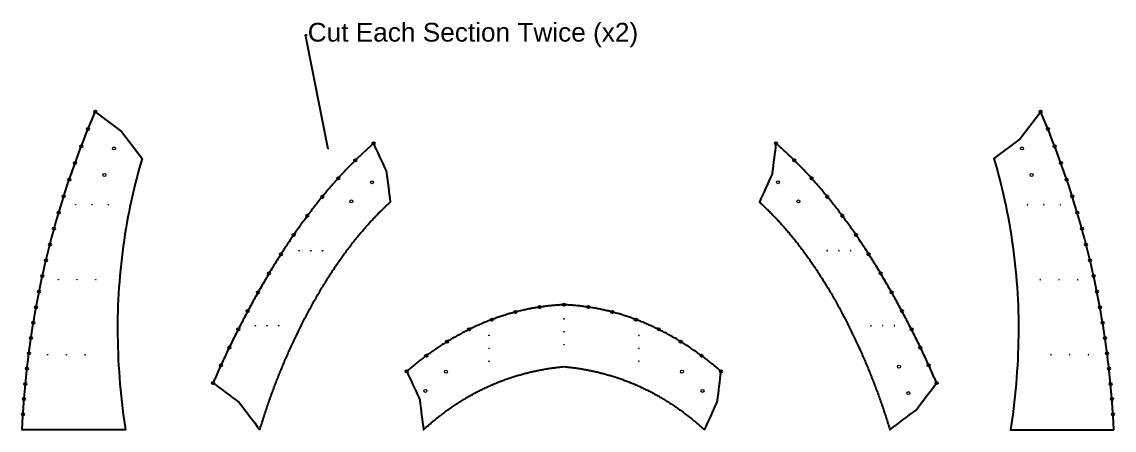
# Model space of a CAD drawing. Header units: inches. Extents: x -4 to 7866, y -130 to 1088.
# Drawn here: x 829.8 to 1062.8, y -101.8 to -14.8 of the extents above; entities that cross this region are included whole.
import ezdxf
from ezdxf import colors
from ezdxf.entities.mleader import LeaderData, LeaderLine
from ezdxf.math import Vec2, Vec3

# ---------------------------------------------------------------- set-up
doc = ezdxf.new("R2010")
doc.units = ezdxf.units.IN
doc.header["$MEASUREMENT"] = 0
doc.layers.add('Annotation', color=7, linetype='Continuous', lineweight=9)
doc.layers.add('Drilling', color=7, linetype='Continuous', lineweight=13)
doc.layers.add('Arch Face', color=7, linetype='Continuous')
doc.layers.add('Rib Indication', color=1, linetype='Continuous')
doc.styles.get("Standard").update_dxf_attribs({"font": 'Arial.ttf'})

# ---------------------------------------------------------------- blocks, each defined once
blk = doc.blocks.new('*U265')
at = {"layer": 'Drilling'}
blk.add_circle((0, 0), 0.0625, dxfattribs=at)
blk = doc.blocks.new('*U266')
at = {"layer": 'Drilling', "color": 0, "linetype": 'ByBlock', "lineweight": -2, "transparency": 16777216}
for p in [(0, 0), (4, 0), (8, 0)]:
    blk.add_blockref('*U265', p, dxfattribs=at)
blk = doc.blocks.new('*U267')
at = {"layer": 'Drilling'}
blk.add_circle((0, 0), 0.0625, dxfattribs=at)
blk = doc.blocks.new('*U268')
at = {"layer": 'Drilling', "color": 0, "linetype": 'ByBlock', "lineweight": -2, "transparency": 16777216}
for p in [(0, 0), (4, 0), (8, 0)]:
    blk.add_blockref('*U267', p, dxfattribs=at)
blk = doc.blocks.new('*U269')
at = {"layer": 'Drilling'}
blk.add_circle((0, 0), 0.0625, dxfattribs=at)
blk = doc.blocks.new('*U270')
at = {"layer": 'Drilling', "color": 0, "linetype": 'ByBlock', "lineweight": -2, "transparency": 16777216}
for p in [(0, 0), (3.5, 0), (7, 0)]:
    blk.add_blockref('*U269', p, dxfattribs=at)
blk = doc.blocks.new('*U277')
at = {"layer": 'Drilling'}
blk.add_circle((0, 0), 0.0625, dxfattribs=at)
blk = doc.blocks.new('*U279')
at = {"layer": 'Drilling', "color": 0, "linetype": 'ByBlock', "lineweight": -2, "transparency": 16777216}
for p in [(0, 0), (2.5, 0), (5, 0)]:
    blk.add_blockref('*U277', p, dxfattribs=at)
blk = doc.blocks.new('*U280')
at = {"layer": 'Drilling'}
blk.add_circle((0, 0), 0.0625, dxfattribs=at)
blk = doc.blocks.new('*U281')
at = {"layer": 'Drilling', "color": 0, "linetype": 'ByBlock', "lineweight": -2, "transparency": 16777216}
for p in [(0, 0), (2.5, 0), (5, 0)]:
    blk.add_blockref('*U280', p, dxfattribs=at)
blk = doc.blocks.new('*U290')
at = {"layer": 'Drilling'}
blk.add_circle((0, 0), 0.0625, dxfattribs=at)
blk = doc.blocks.new('*U292')
at = {"layer": 'Drilling', "color": 0, "linetype": 'ByBlock', "lineweight": -2, "transparency": 16777216}
for p in [(0, 0), (2.75, 0), (5.5, 0)]:
    blk.add_blockref('*U290', p, dxfattribs=at)
blk = doc.blocks.new('*U293')
at = {"layer": 'Drilling'}
blk.add_circle((0, 0), 0.0625, dxfattribs=at)
blk = doc.blocks.new('*U294')
at = {"layer": 'Drilling', "color": 0, "linetype": 'ByBlock', "lineweight": -2, "transparency": 16777216}
for p in [(0, 0), (2.75, 0), (5.5, 0)]:
    blk.add_blockref('*U293', p, dxfattribs=at)
blk = doc.blocks.new('*U295')
at = {"layer": 'Drilling'}
blk.add_circle((0, 0), 0.0625, dxfattribs=at)
blk = doc.blocks.new('*U296')
at = {"layer": 'Drilling', "color": 0, "linetype": 'ByBlock', "lineweight": -2, "transparency": 16777216}
for p in [(0, 0), (2.75, 0), (5.5, 0)]:
    blk.add_blockref('*U295', p, dxfattribs=at)
blk = doc.blocks.new('*U303')
at = {"layer": 'Drilling'}
blk.add_circle((0, 0), 0.0625, dxfattribs=at)
blk = doc.blocks.new('*U305')
at = {"layer": 'Drilling', "color": 0, "linetype": 'ByBlock', "lineweight": -2, "transparency": 16777216}
for p in [(0, 0), (2.5, 0), (5, 0)]:
    blk.add_blockref('*U303', p, dxfattribs=at)
blk = doc.blocks.new('*U306')
at = {"layer": 'Drilling'}
blk.add_circle((0, 0), 0.0625, dxfattribs=at)
blk = doc.blocks.new('*U307')
at = {"layer": 'Drilling', "color": 0, "linetype": 'ByBlock', "lineweight": -2, "transparency": 16777216}
for p in [(0, 0), (2.5, 0), (5, 0)]:
    blk.add_blockref('*U306', p, dxfattribs=at)
blk = doc.blocks.new('*U316')
at = {"layer": 'Drilling'}
blk.add_circle((0, 0), 0.0625, dxfattribs=at)
blk = doc.blocks.new('*U318')
at = {"layer": 'Drilling', "color": 0, "linetype": 'ByBlock', "lineweight": -2, "transparency": 16777216}
for p in [(0, 0), (4, 0), (8, 0)]:
    blk.add_blockref('*U316', p, dxfattribs=at)
blk = doc.blocks.new('*U319')
at = {"layer": 'Drilling'}
blk.add_circle((0, 0), 0.0625, dxfattribs=at)
blk = doc.blocks.new('*U320')
at = {"layer": 'Drilling', "color": 0, "linetype": 'ByBlock', "lineweight": -2, "transparency": 16777216}
for p in [(0, 0), (4, 0), (8, 0)]:
    blk.add_blockref('*U319', p, dxfattribs=at)
blk = doc.blocks.new('*U321')
at = {"layer": 'Drilling'}
blk.add_circle((0, 0), 0.0625, dxfattribs=at)
blk = doc.blocks.new('*U322')
at = {"layer": 'Drilling', "color": 0, "linetype": 'ByBlock', "lineweight": -2, "transparency": 16777216}
for p in [(0, 0), (3.5, 0), (7, 0)]:
    blk.add_blockref('*U321', p, dxfattribs=at)

msp = doc.modelspace()

# ---------------------------------------------------------------- linework, layer by layer
at = {"layer": 'Arch Face'}
for points in [[(855.41371, -43.93334), (855.36082, -44.10969), (855.00812, -45.3293), (854.66786, -46.55093), (854.34004, -47.7746), (854.02465, -49.00031), (853.7217, -50.22808), (853.43118, -51.45792), (853.15308, -52.68983), (852.8874, -53.92384), (852.63413, -55.15994), (852.39328, -56.39816), (852.16484, -57.6385), (851.9488, -58.88097), (851.74517, -60.12559), (851.55395, -61.37237), (851.37512, -62.62132), (851.2087, -63.87245), (851.05468, -65.12578), (850.91306, -66.38132), (850.78384, -67.63907), (850.66702, -68.89905), (850.5626, -70.16127), (850.47058, -71.42575), (850.39097, -72.69249), (850.32377, -73.96151), (850.26897, -75.23281), (850.22659, -76.50641), (850.19661, -77.78232), (850.17906, -79.06056), (850.17392, -80.34112), (850.18121, -81.62402), (850.20092, -82.90928), (850.23307, -84.19689), (850.27765, -85.48688), (850.33467, -86.77925), (850.40414, -88.074), (850.48606, -89.37116), (850.58044, -90.67072), (850.68727, -91.97269), (850.80658, -93.27709), (850.93836, -94.58392), (851.08262, -95.89319), (851.23936, -97.20491), (851.4086, -98.51908), (851.59033, -99.8357), (851.873, -101.75529), (829.8253, -101.75529), (829.90388, -100.25357), (829.99326, -98.75495), (830.09343, -97.25943), (830.20439, -95.767), (830.32613, -94.27767), (830.45868, -92.79144), (830.60201, -91.30831), (830.75613, -89.82827), (830.92104, -88.35133), (831.09675, -86.87749), (831.28325, -85.40675), (831.48053, -83.93911), (831.68861, -82.47456), (831.90748, -81.01311), (832.13714, -79.55476), (832.37759, -78.0995), (832.62884, -76.64734), (832.89087, -75.19828), (833.1637, -73.75232), (833.44731, -72.30946), (833.74172, -70.86969), (834.04692, -69.43302), (834.36291, -67.99945), (834.68969, -66.56898), (835.02727, -65.1416), (835.37563, -63.71733), (835.73478, -62.29615), (836.10473, -60.87806), (836.48547, -59.46308), (836.87699, -58.05119), (837.27931, -56.6424), (837.69242, -55.23671), (838.11633, -53.83411), (838.55102, -52.43462), (838.9965, -51.03822), (839.45278, -49.64492), (839.91984, -48.25471), (840.3977, -46.86761), (840.88635, -45.4836), (841.38579, -44.10269), (841.89602, -42.72487), (842.41704, -41.35016), (842.94885, -39.97854), (843.49146, -38.61002), (844.04485, -37.2446), (844.60904, -35.88227), (845.18402, -34.52304), (845.43119, -33.95081), (851.02225, -38.14193)], [(1062.69332, -101.75529), (1062.61473, -100.25357), (1062.52536, -98.75495), (1062.42519, -97.25943), (1062.31423, -95.767), (1062.19248, -94.27767), (1062.05994, -92.79144), (1061.91661, -91.30831), (1061.76249, -89.82827), (1061.59757, -88.35133), (1061.42187, -86.87749), (1061.23537, -85.40675), (1061.03808, -83.93911), (1060.83001, -82.47456), (1060.61114, -81.01311), (1060.38148, -79.55476), (1060.14102, -78.0995), (1059.88978, -76.64734), (1059.62775, -75.19828), (1059.35492, -73.75232), (1059.0713, -72.30946), (1058.7769, -70.86969), (1058.4717, -69.43302), (1058.15571, -67.99945), (1057.82893, -66.56898), (1057.49135, -65.1416), (1057.14299, -63.71733), (1056.78383, -62.29615), (1056.41389, -60.87806), (1056.03315, -59.46308), (1055.64162, -58.05119), (1055.2393, -56.6424), (1054.82619, -55.23671), (1054.40229, -53.83411), (1053.9676, -52.43462), (1053.52212, -51.03822), (1053.06584, -49.64492), (1052.59877, -48.25471), (1052.12092, -46.86761), (1051.63227, -45.4836), (1051.13283, -44.10269), (1050.6226, -42.72487), (1050.10158, -41.35016), (1049.56976, -39.97854), (1049.02716, -38.61002), (1048.47376, -37.2446), (1047.90958, -35.88227), (1047.3346, -34.52304), (1047.08743, -33.95081), (1042.69597, -39.74223), (1037.10491, -43.93334), (1037.1578, -44.10969), (1037.5105, -45.3293), (1037.85076, -46.55093), (1038.17858, -47.7746), (1038.49396, -49.00031), (1038.79691, -50.22808), (1039.08744, -51.45792), (1039.36554, -52.68983), (1039.63122, -53.92384), (1039.88448, -55.15994), (1040.12534, -56.39816), (1040.35378, -57.6385), (1040.56982, -58.88097), (1040.77345, -60.12559), (1040.96467, -61.37237), (1041.1435, -62.62132), (1041.30992, -63.87245), (1041.46394, -65.12578), (1041.60556, -66.38132), (1041.73478, -67.63907), (1041.8516, -68.89905), (1041.95602, -70.16127), (1042.04803, -71.42575), (1042.12764, -72.69249), (1042.19485, -73.96151), (1042.24965, -75.23281), (1042.29203, -76.50641), (1042.32201, -77.78232), (1042.33956, -79.06056), (1042.3447, -80.34112), (1042.33741, -81.62402), (1042.3177, -82.90928), (1042.28555, -84.19689), (1042.24097, -85.48688), (1042.18395, -86.77925), (1042.11448, -88.074), (1042.03256, -89.37116), (1041.93818, -90.67072), (1041.83135, -91.97269), (1041.71204, -93.27709), (1041.58026, -94.58392), (1041.436, -95.89319), (1041.27926, -97.20491), (1041.11002, -98.51908), (1040.92829, -99.8357), (1040.64562, -101.75529)]]:
    msp.add_lwpolyline(points, close=True, dxfattribs=at)
for points, knots in [([(880.5383, -101.7507), (880.64193, -101.40515), (880.74556, -101.0596), (880.84919, -100.71405), (880.97506, -100.30886), (881.10093, -99.90366), (881.22681, -99.49846), (881.35683, -99.09393), (881.48686, -98.6894), (881.61689, -98.28487), (881.75107, -97.881), (881.88525, -97.47713), (882.01944, -97.07326), (882.15778, -96.67005), (882.29612, -96.26684), (882.43447, -95.86362), (882.57697, -95.46107), (882.71947, -95.05851), (882.86198, -94.65596), (883.00864, -94.25406), (883.15531, -93.85215), (883.30198, -93.45025), (883.45281, -93.049), (883.60365, -92.64775), (883.75448, -92.2465), (883.90948, -91.84589), (884.06448, -91.44529), (884.21949, -91.04469), (884.37866, -90.64473), (884.53783, -90.24477), (884.697, -89.84481), (884.86035, -89.44549), (885.0237, -89.04618), (885.18704, -88.64686), (885.35456, -88.24819), (885.52209, -87.84951), (885.68961, -87.45084), (885.86131, -87.0528), (886.03301, -86.65476), (886.20471, -86.25672), (886.38059, -85.85932), (886.55647, -85.46192), (886.73236, -85.06452), (886.91242, -84.66776), (887.09249, -84.27099), (887.27255, -83.87422), (887.45681, -83.47809), (887.64106, -83.08195), (887.82531, -82.68582), (888.01375, -82.29032), (888.2022, -81.89481), (888.39064, -81.49931), (888.58327, -81.10444), (888.77591, -80.70956), (888.96854, -80.31469), (889.16523, -79.92073), (889.36191, -79.52677), (889.5586, -79.13281), (889.75806, -78.74273), (889.95752, -78.35264), (890.15698, -77.96256), (890.3582, -77.57876), (890.55943, -77.19496), (890.76065, -76.81116), (890.96376, -76.43339), (891.16687, -76.05562), (891.36998, -75.67786), (891.57497, -75.30612), (891.77996, -74.93439), (891.98494, -74.56266), (892.1918, -74.19695), (892.39865, -73.83125), (892.60551, -73.46554), (892.81422, -73.10587), (893.02294, -72.74619), (893.23165, -72.38651), (893.44221, -72.03286), (893.65278, -71.67921), (893.86334, -71.32555), (894.07575, -70.97792), (894.28815, -70.63029), (894.50056, -70.28266), (894.71479, -69.94105), (894.92903, -69.59944), (895.14326, -69.25782), (895.35932, -68.92223), (895.57538, -68.58663), (895.79144, -68.25103), (896.00931, -67.92144), (896.22718, -67.59185), (896.44505, -67.26226), (896.66472, -66.93867), (896.8844, -66.61508), (897.10407, -66.2915), (897.32554, -65.97391), (897.54701, -65.65632), (897.76848, -65.33873), (897.99173, -65.02713), (898.21498, -64.71553), (898.43824, -64.40394), (898.66326, -64.09832), (898.88829, -63.79271), (899.11332, -63.48709), (899.34012, -63.18746), (899.56691, -62.88782), (899.79371, -62.58818), (900.02226, -62.29451), (900.25081, -62.00084), (900.47936, -61.70717), (900.70967, -61.41945), (900.93997, -61.13174), (901.17027, -60.84403), (901.40231, -60.56226), (901.63436, -60.2805), (901.8664, -59.99873), (902.10018, -59.7229), (902.33395, -59.44707), (902.56773, -59.17124), (902.80323, -58.90134), (903.03873, -58.63144), (903.27423, -58.36153), (903.51145, -58.09754), (903.74867, -57.83355), (903.98589, -57.56956), (904.22482, -57.31147), (904.46376, -57.05338), (904.70269, -56.79529), (904.94333, -56.54308), (905.18397, -56.29088), (905.4246, -56.03867), (905.66694, -55.79234), (905.90928, -55.54601), (906.15162, -55.29967), (906.39566, -55.05919), (906.6397, -54.81871), (906.88373, -54.57824), (907.12946, -54.3436), (907.37519, -54.10896), (907.62092, -53.87432), (907.88361, -53.63184), (908.14629, -53.38935), (908.40898, -53.14687), (908.1419, -51.05557), (907.87481, -48.96427), (907.60773, -46.87297), (907.58794, -46.71801), (907.54365, -46.56441), (907.47814, -46.42259), (906.59474, -44.51023), (905.71134, -42.59787), (904.82794, -40.68551), (904.74958, -40.75246), (904.67123, -40.8194), (904.59288, -40.88635), (904.30382, -41.14095), (904.01477, -41.39555), (903.72572, -41.65015), (903.43792, -41.91131), (903.15012, -42.17247), (902.86233, -42.43363), (902.57578, -42.70135), (902.28923, -42.96907), (902.00269, -43.2368), (901.71739, -43.51108), (901.4321, -43.78536), (901.14681, -44.05964), (900.86276, -44.34048), (900.57872, -44.62132), (900.29468, -44.90216), (900.01189, -45.18956), (899.7291, -45.47697), (899.44632, -45.76437), (899.16478, -46.05833), (898.88324, -46.35229), (898.60171, -46.64625), (898.32142, -46.94677), (898.04114, -47.2473), (897.76085, -47.54782), (897.48182, -47.8549), (897.20279, -48.16198), (896.92376, -48.46906), (896.64598, -48.78271), (896.3682, -49.09635), (896.09042, -49.40999), (895.8139, -49.73019), (895.53737, -50.0504), (895.26084, -50.3706), (894.98557, -50.69736), (894.7103, -51.02413), (894.43502, -51.35089), (894.161, -51.68421), (893.88698, -52.01753), (893.61296, -52.35086), (893.34019, -52.69074), (893.06742, -53.03062), (892.79465, -53.37051), (892.52314, -53.71695), (892.25162, -54.06339), (891.9801, -54.40984), (891.70984, -54.76284), (891.43958, -55.11585), (891.16931, -55.46885), (890.9003, -55.82841), (890.63129, -56.18798), (890.36228, -56.54754), (890.09452, -56.91367), (889.82676, -57.27979), (889.559, -57.64591), (889.29249, -58.0186), (889.02599, -58.39128), (888.75948, -58.76397), (888.49423, -59.14321), (888.22897, -59.52246), (887.96372, -59.9017), (887.69972, -60.28751), (887.43572, -60.67331), (887.17171, -61.05912), (886.90897, -61.45148), (886.64622, -61.84385), (886.38347, -62.23621), (886.12197, -62.63514), (885.86047, -63.03406), (885.59898, -63.43299), (885.33873, -63.83847), (885.07849, -64.24396), (884.81825, -64.64944), (884.55925, -65.06149), (884.30026, -65.47354), (884.04127, -65.88558), (883.78353, -66.30419), (883.52579, -66.72279), (883.26805, -67.1414), (883.01157, -67.56657), (882.75508, -67.99173), (882.49859, -68.4169), (882.24336, -68.84862), (881.98813, -69.28035), (881.73289, -69.71208), (881.48008, -70.1476), (881.22727, -70.58312), (880.97447, -71.01864), (880.72525, -71.4552), (880.47604, -71.89175), (880.22683, -72.32831), (879.98121, -72.7659), (879.7356, -73.20348), (879.48998, -73.64107), (879.24797, -74.07969), (879.00595, -74.51831), (878.76393, -74.95693), (878.52551, -75.39658), (878.28709, -75.83624), (878.04867, -76.27589), (877.81384, -76.71657), (877.57902, -77.15726), (877.3442, -77.59795), (877.11297, -78.03966), (876.88174, -78.48138), (876.65052, -78.9231), (876.42289, -79.36585), (876.19526, -79.8086), (875.96763, -80.25135), (875.74359, -80.69513), (875.51956, -81.13891), (875.29553, -81.5827), (875.07509, -82.02751), (874.85466, -82.47233), (874.63422, -82.91714), (874.41738, -83.36299), (874.20055, -83.80884), (873.98371, -84.25469), (873.77047, -84.70157), (873.55722, -85.14845), (873.34398, -85.59533), (873.13434, -86.04324), (872.92469, -86.49116), (872.71505, -86.93907), (872.509, -87.38801), (872.30295, -87.83696), (872.09691, -88.2859), (871.89446, -88.73588), (871.69201, -89.18586), (871.48956, -89.63584), (871.2907, -90.08685), (871.09185, -90.53786), (870.893, -90.98887), (870.78013, -91.25017), (870.66726, -91.51147), (870.5544, -91.77277), (872.41808, -93.16981), (874.28177, -94.56684), (876.14546, -95.96388), (877.60928, -97.89435), (879.0731, -99.82482), (880.53692, -101.75529)], [0, 0, 0, 0, 1, 1, 1, 2, 2, 2, 3, 3, 3, 4, 4, 4, 5, 5, 5, 6, 6, 6, 7, 7, 7, 8, 8, 8, 9, 9, 9, 10, 10, 10, 11, 11, 11, 12, 12, 12, 13, 13, 13, 14, 14, 14, 15, 15, 15, 16, 16, 16, 17, 17, 17, 18, 18, 18, 19, 19, 19, 20, 20, 20, 21, 21, 21, 22, 22, 22, 23, 23, 23, 24, 24, 24, 25, 25, 25, 26, 26, 26, 27, 27, 27, 28, 28, 28, 29, 29, 29, 30, 30, 30, 31, 31, 31, 32, 32, 32, 33, 33, 33, 34, 34, 34, 35, 35, 35, 36, 36, 36, 37, 37, 37, 38, 38, 38, 39, 39, 39, 40, 40, 40, 41, 41, 41, 42, 42, 42, 43, 43, 43, 44, 44, 44, 45, 45, 45, 46, 46, 46, 47, 47, 47, 47.992445375, 47.992445375, 47.992445375, 48.461095006, 48.461095006, 48.461095006, 49.461095006, 49.461095006, 49.461095006, 50.461095006, 50.461095006, 50.461095006, 51.461095006, 51.461095006, 51.461095006, 52.461095006, 52.461095006, 52.461095006, 53.461095006, 53.461095006, 53.461095006, 54.461095006, 54.461095006, 54.461095006, 55.461095006, 55.461095006, 55.461095006, 56.461095006, 56.461095006, 56.461095006, 57.461095006, 57.461095006, 57.461095006, 58.461095006, 58.461095006, 58.461095006, 59.461095006, 59.461095006, 59.461095006, 60.461095006, 60.461095006, 60.461095006, 61.461095006, 61.461095006, 61.461095006, 62.461095006, 62.461095006, 62.461095006, 63.461095006, 63.461095006, 63.461095006, 64.461095006, 64.461095006, 64.461095006, 65.461095006, 65.461095006, 65.461095006, 66.461095006, 66.461095006, 66.461095006, 67.461095006, 67.461095006, 67.461095006, 68.461095006, 68.461095006, 68.461095006, 69.461095006, 69.461095006, 69.461095006, 70.461095006, 70.461095006, 70.461095006, 71.461095006, 71.461095006, 71.461095006, 72.461095006, 72.461095006, 72.461095006, 73.461095006, 73.461095006, 73.461095006, 74.461095006, 74.461095006, 74.461095006, 75.461095006, 75.461095006, 75.461095006, 76.461095006, 76.461095006, 76.461095006, 77.461095006, 77.461095006, 77.461095006, 78.461095006, 78.461095006, 78.461095006, 79.461095006, 79.461095006, 79.461095006, 80.461095006, 80.461095006, 80.461095006, 81.461095006, 81.461095006, 81.461095006, 82.461095006, 82.461095006, 82.461095006, 83.461095006, 83.461095006, 83.461095006, 84.461095006, 84.461095006, 84.461095006, 85.461095006, 85.461095006, 85.461095006, 86.461095006, 86.461095006, 86.461095006, 87.461095006, 87.461095006, 87.461095006, 88.461095006, 88.461095006, 88.461095006, 89.461095006, 89.461095006, 89.461095006, 90.461095006, 90.461095006, 90.461095006, 91.461095006, 91.461095006, 91.461095006, 92.461095006, 92.461095006, 92.461095006, 93.461095006, 93.461095006, 93.461095006, 94.461095006, 94.461095006, 94.461095006, 95.461095006, 95.461095006, 95.461095006, 96.461095006, 96.461095006, 96.461095006, 97.461095006, 97.461095006, 97.461095006, 97.461095006]), ([(990.61451, -40.68551), (990.69287, -40.75246), (990.77122, -40.8194), (990.84957, -40.88635), (991.13862, -41.14095), (991.42768, -41.39555), (991.71673, -41.65015), (992.00453, -41.91131), (992.29233, -42.17247), (992.58012, -42.43363), (992.86667, -42.70135), (993.15322, -42.96907), (993.43976, -43.2368), (993.72506, -43.51108), (994.01035, -43.78536), (994.29564, -44.05964), (994.57969, -44.34048), (994.86373, -44.62132), (995.14777, -44.90216), (995.43056, -45.18956), (995.71335, -45.47697), (995.99613, -45.76437), (996.27767, -46.05833), (996.55921, -46.35229), (996.84074, -46.64625), (997.12103, -46.94677), (997.40131, -47.2473), (997.6816, -47.54782), (997.96063, -47.8549), (998.23966, -48.16198), (998.51869, -48.46906), (998.79647, -48.78271), (999.07425, -49.09635), (999.35203, -49.40999), (999.62855, -49.73019), (999.90508, -50.0504), (1000.1816, -50.3706), (1000.45688, -50.69736), (1000.73215, -51.02413), (1001.00743, -51.35089), (1001.28145, -51.68421), (1001.55547, -52.01753), (1001.82949, -52.35086), (1002.10226, -52.69074), (1002.37503, -53.03062), (1002.6478, -53.37051), (1002.91931, -53.71695), (1003.19083, -54.06339), (1003.46235, -54.40984), (1003.73261, -54.76284), (1004.00287, -55.11585), (1004.27314, -55.46885), (1004.54215, -55.82841), (1004.81116, -56.18798), (1005.08017, -56.54754), (1005.34793, -56.91367), (1005.61569, -57.27979), (1005.88345, -57.64591), (1006.14996, -58.0186), (1006.41646, -58.39128), (1006.68297, -58.76397), (1006.94822, -59.14321), (1007.21348, -59.52246), (1007.47873, -59.9017), (1007.74273, -60.28751), (1008.00673, -60.67331), (1008.27074, -61.05912), (1008.53348, -61.45148), (1008.79623, -61.84385), (1009.05898, -62.23621), (1009.32048, -62.63514), (1009.58198, -63.03406), (1009.84347, -63.43299), (1010.10372, -63.83847), (1010.36396, -64.24396), (1010.6242, -64.64944), (1010.8832, -65.06149), (1011.14219, -65.47354), (1011.40118, -65.88558), (1011.65892, -66.30419), (1011.91666, -66.72279), (1012.1744, -67.1414), (1012.43088, -67.56657), (1012.68737, -67.99173), (1012.94386, -68.4169), (1013.19909, -68.84862), (1013.45432, -69.28035), (1013.70956, -69.71208), (1013.96237, -70.1476), (1014.21518, -70.58312), (1014.46798, -71.01864), (1014.7172, -71.4552), (1014.96641, -71.89175), (1015.21562, -72.32831), (1015.46124, -72.7659), (1015.70685, -73.20348), (1015.95247, -73.64107), (1016.19448, -74.07969), (1016.4365, -74.51831), (1016.67852, -74.95693), (1016.91694, -75.39658), (1017.15536, -75.83624), (1017.39378, -76.27589), (1017.62861, -76.71657), (1017.86343, -77.15726), (1018.09825, -77.59795), (1018.32948, -78.03966), (1018.56071, -78.48138), (1018.79193, -78.9231), (1019.01956, -79.36585), (1019.24719, -79.8086), (1019.47482, -80.25135), (1019.69885, -80.69513), (1019.92289, -81.13891), (1020.14692, -81.5827), (1020.36736, -82.02751), (1020.58779, -82.47233), (1020.80823, -82.91714), (1021.02507, -83.36299), (1021.2419, -83.80884), (1021.45874, -84.25469), (1021.67198, -84.70157), (1021.88523, -85.14845), (1022.09847, -85.59533), (1022.30811, -86.04324), (1022.51776, -86.49116), (1022.7274, -86.93907), (1022.93345, -87.38801), (1023.13949, -87.83696), (1023.34554, -88.2859), (1023.54799, -88.73588), (1023.75044, -89.18586), (1023.95289, -89.63584), (1024.15175, -90.08685), (1024.3506, -90.53786), (1024.54945, -90.98887), (1024.66232, -91.25017), (1024.77519, -91.51147), (1024.88805, -91.77277), (1023.42423, -93.70324), (1021.96041, -95.63371), (1020.49659, -97.56418), (1018.6329, -98.96122), (1016.76922, -100.35826), (1014.90553, -101.75529), (1014.80144, -101.40821), (1014.69735, -101.06113), (1014.59326, -100.71405), (1014.46739, -100.30886), (1014.34152, -99.90366), (1014.21564, -99.49846), (1014.08562, -99.09393), (1013.95559, -98.6894), (1013.82556, -98.28487), (1013.69138, -97.881), (1013.5572, -97.47713), (1013.42301, -97.07326), (1013.28467, -96.67005), (1013.14633, -96.26684), (1013.00798, -95.86362), (1012.86548, -95.46107), (1012.72298, -95.05851), (1012.58047, -94.65596), (1012.4338, -94.25406), (1012.28714, -93.85215), (1012.14047, -93.45025), (1011.98964, -93.049), (1011.8388, -92.64775), (1011.68797, -92.2465), (1011.53297, -91.84589), (1011.37797, -91.44529), (1011.22296, -91.04469), (1011.06379, -90.64473), (1010.90462, -90.24477), (1010.74545, -89.84481), (1010.5821, -89.44549), (1010.41875, -89.04618), (1010.25541, -88.64686), (1010.08789, -88.24819), (1009.92036, -87.84951), (1009.75284, -87.45084), (1009.58114, -87.0528), (1009.40944, -86.65476), (1009.23774, -86.25672), (1009.06186, -85.85932), (1008.88598, -85.46192), (1008.71009, -85.06452), (1008.53003, -84.66776), (1008.34996, -84.27099), (1008.1699, -83.87422), (1007.98564, -83.47809), (1007.80139, -83.08195), (1007.61714, -82.68582), (1007.4287, -82.29032), (1007.24025, -81.89481), (1007.05181, -81.49931), (1006.85918, -81.10444), (1006.66654, -80.70956), (1006.47391, -80.31469), (1006.27722, -79.92073), (1006.08054, -79.52677), (1005.88385, -79.13281), (1005.68439, -78.74273), (1005.48493, -78.35264), (1005.28547, -77.96256), (1005.08425, -77.57876), (1004.88302, -77.19496), (1004.6818, -76.81116), (1004.47869, -76.43339), (1004.27558, -76.05562), (1004.07247, -75.67786), (1003.86748, -75.30612), (1003.66249, -74.93439), (1003.45751, -74.56266), (1003.25065, -74.19695), (1003.0438, -73.83125), (1002.83694, -73.46554), (1002.62823, -73.10587), (1002.41951, -72.74619), (1002.2108, -72.38651), (1002.00024, -72.03286), (1001.78967, -71.67921), (1001.57911, -71.32555), (1001.3667, -70.97792), (1001.1543, -70.63029), (1000.94189, -70.28266), (1000.72766, -69.94105), (1000.51342, -69.59944), (1000.29919, -69.25782), (1000.08313, -68.92223), (999.86707, -68.58663), (999.65101, -68.25103), (999.43314, -67.92144), (999.21527, -67.59185), (998.9974, -67.26226), (998.77773, -66.93867), (998.55805, -66.61508), (998.33838, -66.2915), (998.11691, -65.97391), (997.89544, -65.65632), (997.67397, -65.33873), (997.45072, -65.02713), (997.22747, -64.71553), (997.00421, -64.40394), (996.77919, -64.09832), (996.55416, -63.79271), (996.32913, -63.48709), (996.10233, -63.18746), (995.87554, -62.88782), (995.64874, -62.58818), (995.42019, -62.29451), (995.19164, -62.00084), (994.96308, -61.70717), (994.73278, -61.41945), (994.50248, -61.13174), (994.27218, -60.84403), (994.04014, -60.56226), (993.80809, -60.2805), (993.57605, -59.99873), (993.34227, -59.7229), (993.1085, -59.44707), (992.87472, -59.17124), (992.63922, -58.90134), (992.40372, -58.63144), (992.16822, -58.36153), (991.931, -58.09754), (991.69378, -57.83355), (991.45656, -57.56956), (991.21763, -57.31147), (990.97869, -57.05338), (990.73976, -56.79529), (990.49912, -56.54308), (990.25848, -56.29088), (990.01785, -56.03867), (989.77551, -55.79234), (989.53317, -55.54601), (989.29083, -55.29967), (989.04679, -55.05919), (988.80275, -54.81871), (988.55872, -54.57824), (988.31299, -54.3436), (988.06726, -54.10896), (987.82153, -53.87432), (987.57654, -53.64775), (987.33156, -53.42119), (987.08657, -53.19463), (987.95879, -51.26662), (988.83101, -49.33861), (989.70323, -47.4106), (989.76762, -47.26827), (989.81351, -47.11524), (989.83282, -46.96023), (990.09338, -44.86865), (990.35395, -42.77708), (990.61451, -40.68551)], [0, 0, 0, 0, 1, 1, 1, 2, 2, 2, 3, 3, 3, 4, 4, 4, 5, 5, 5, 6, 6, 6, 7, 7, 7, 8, 8, 8, 9, 9, 9, 10, 10, 10, 11, 11, 11, 12, 12, 12, 13, 13, 13, 14, 14, 14, 15, 15, 15, 16, 16, 16, 17, 17, 17, 18, 18, 18, 19, 19, 19, 20, 20, 20, 21, 21, 21, 22, 22, 22, 23, 23, 23, 24, 24, 24, 25, 25, 25, 26, 26, 26, 27, 27, 27, 28, 28, 28, 29, 29, 29, 30, 30, 30, 31, 31, 31, 32, 32, 32, 33, 33, 33, 34, 34, 34, 35, 35, 35, 36, 36, 36, 37, 37, 37, 38, 38, 38, 39, 39, 39, 40, 40, 40, 41, 41, 41, 42, 42, 42, 43, 43, 43, 44, 44, 44, 45, 45, 45, 46, 46, 46, 47, 47, 47, 48, 48, 48, 49, 49, 49, 50, 50, 50, 51, 51, 51, 52, 52, 52, 53, 53, 53, 54, 54, 54, 55, 55, 55, 56, 56, 56, 57, 57, 57, 58, 58, 58, 59, 59, 59, 60, 60, 60, 61, 61, 61, 62, 62, 62, 63, 63, 63, 64, 64, 64, 65, 65, 65, 66, 66, 66, 67, 67, 67, 68, 68, 68, 69, 69, 69, 70, 70, 70, 71, 71, 71, 72, 72, 72, 73, 73, 73, 74, 74, 74, 75, 75, 75, 76, 76, 76, 77, 77, 77, 78, 78, 78, 79, 79, 79, 80, 80, 80, 81, 81, 81, 82, 82, 82, 83, 83, 83, 84, 84, 84, 85, 85, 85, 86, 86, 86, 87, 87, 87, 88, 88, 88, 89, 89, 89, 90, 90, 90, 91, 91, 91, 92, 92, 92, 93, 93, 93, 94, 94, 94, 95, 95, 95, 96, 96, 96, 96.468649631, 96.468649631, 96.468649631, 97.468649631, 97.468649631, 97.468649631, 97.468649631]), ([(975.39345, -101.80305), (976.26567, -99.87504), (977.13789, -97.94703), (978.0101, -96.01902), (978.07449, -95.87669), (978.12038, -95.72367), (978.13969, -95.56865), (978.40026, -93.47707), (978.66082, -91.3855), (978.92139, -89.29393), (978.70944, -89.11284), (978.49749, -88.93174), (978.28554, -88.75065), (977.99398, -88.50917), (977.70242, -88.26769), (977.41087, -88.02621), (977.11806, -87.79129), (976.82525, -87.55637), (976.53244, -87.32145), (976.23838, -87.09309), (975.94432, -86.86473), (975.65026, -86.63637), (975.35494, -86.41457), (975.05963, -86.19277), (974.76432, -85.97098), (974.46775, -85.75574), (974.17118, -85.5405), (973.87462, -85.32526), (973.5768, -85.11658), (973.27898, -84.9079), (972.98116, -84.69922), (972.68209, -84.4971), (972.38302, -84.29498), (972.08395, -84.09287), (971.78363, -83.89731), (971.4833, -83.70175), (971.18298, -83.50619), (970.8814, -83.31719), (970.57983, -83.12819), (970.27825, -82.9392), (969.97542, -82.75676), (969.67259, -82.57432), (969.36976, -82.39188), (969.06568, -82.21601), (968.7616, -82.04013), (968.45752, -81.86425), (968.15219, -81.69493), (967.84685, -81.52561), (967.54152, -81.3563), (967.23493, -81.19354), (966.92835, -81.03078), (966.62176, -80.86803), (966.31392, -80.71183), (966.00608, -80.55563), (965.69824, -80.39943), (965.38915, -80.2498), (965.08006, -80.10016), (964.77097, -79.95052), (964.46063, -79.80745), (964.15028, -79.66437), (963.83994, -79.52129), (963.52834, -79.38478), (963.21675, -79.24826), (962.90515, -79.11175), (962.5923, -78.98179), (962.27946, -78.85183), (961.96661, -78.72188), (961.65251, -78.59848), (961.3384, -78.47509), (961.0243, -78.35169), (960.70895, -78.23485), (960.3936, -78.11802), (960.07824, -78.00118), (959.76164, -77.89091), (959.44503, -77.78063), (959.12842, -77.67036), (958.81057, -77.56664), (958.49271, -77.46293), (958.17485, -77.35921), (957.85574, -77.26206), (957.53663, -77.1649), (957.21752, -77.06775), (956.89715, -76.97715), (956.57679, -76.88656), (956.25643, -76.79596), (955.93481, -76.71193), (955.61319, -76.62789), (955.29158, -76.54386), (954.96871, -76.46638), (954.64584, -76.38891), (954.32297, -76.31143), (953.99885, -76.24052), (953.67473, -76.16961), (953.35061, -76.09869), (953.02524, -76.03434), (952.69986, -75.96998), (952.37449, -75.90563), (952.04786, -75.84784), (951.72124, -75.79004), (951.39461, -75.73225), (951.06673, -75.68102), (950.73885, -75.62978), (950.41098, -75.57855), (950.08185, -75.53388), (949.75271, -75.4892), (949.42358, -75.44453), (949.0932, -75.40642), (948.76282, -75.3683), (948.43243, -75.33019), (948.1008, -75.29864), (947.76916, -75.26709), (947.43753, -75.23553), (947.10464, -75.21054), (946.77175, -75.18555), (946.43886, -75.16055), (946.08939, -75.14212), (945.73992, -75.12369), (945.39045, -75.10526), (945.04098, -75.12369), (944.69151, -75.14212), (944.34203, -75.16055), (944.00915, -75.18555), (943.67626, -75.21054), (943.34337, -75.23553), (943.01173, -75.26709), (942.6801, -75.29864), (942.34846, -75.33019), (942.01808, -75.3683), (941.68769, -75.40642), (941.35731, -75.44453), (941.02818, -75.4892), (940.69905, -75.53388), (940.36992, -75.57855), (940.04204, -75.62978), (939.71416, -75.68102), (939.38628, -75.73225), (939.05966, -75.79004), (938.73303, -75.84784), (938.40641, -75.90563), (938.08103, -75.96998), (937.75566, -76.03434), (937.43028, -76.09869), (937.10616, -76.16961), (936.78204, -76.24052), (936.45792, -76.31143), (936.13505, -76.38891), (935.81218, -76.46638), (935.48932, -76.54386), (935.1677, -76.62789), (934.84608, -76.71193), (934.52447, -76.79596), (934.2041, -76.88656), (933.88374, -76.97715), (933.56338, -77.06775), (933.24427, -77.1649), (932.92516, -77.26206), (932.60604, -77.35921), (932.28819, -77.46293), (931.97033, -77.56664), (931.65247, -77.67036), (931.33586, -77.78063), (931.01926, -77.89091), (930.70265, -78.00118), (930.3873, -78.11802), (930.07194, -78.23485), (929.75659, -78.35169), (929.44249, -78.47509), (929.12839, -78.59848), (928.81429, -78.72188), (928.50144, -78.85183), (928.18859, -78.98179), (927.87574, -79.11175), (927.56415, -79.24826), (927.25255, -79.38478), (926.94095, -79.52129), (926.63061, -79.66437), (926.32027, -79.80745), (926.00992, -79.95052), (925.70083, -80.10016), (925.39174, -80.2498), (925.08265, -80.39943), (924.77481, -80.55563), (924.46697, -80.71183), (924.15913, -80.86803), (923.85255, -81.03078), (923.54596, -81.19354), (923.23938, -81.3563), (922.93404, -81.52561), (922.62871, -81.69493), (922.32337, -81.86425), (922.01929, -82.04013), (921.71521, -82.21601), (921.41113, -82.39188), (921.1083, -82.57432), (920.80547, -82.75676), (920.50265, -82.9392), (920.20107, -83.12819), (919.89949, -83.31719), (919.59792, -83.50619), (919.29759, -83.70175), (918.99727, -83.89731), (918.69695, -84.09287), (918.39787, -84.29498), (918.0988, -84.4971), (917.79973, -84.69922), (917.50191, -84.9079), (917.20409, -85.11658), (916.90628, -85.32526), (916.60971, -85.5405), (916.31314, -85.75574), (916.01658, -85.97098), (915.72126, -86.19277), (915.42595, -86.41457), (915.13064, -86.63637), (914.83657, -86.86473), (914.54251, -87.09309), (914.24845, -87.32145), (913.95564, -87.55637), (913.66284, -87.79129), (913.37003, -88.02621), (913.07847, -88.26769), (912.78691, -88.50917), (912.49536, -88.75065), (912.28341, -88.93174), (912.07146, -89.11284), (911.85951, -89.29393), (912.74291, -91.20629), (913.62631, -93.11865), (914.50971, -95.03102), (914.57522, -95.17283), (914.61951, -95.32643), (914.6393, -95.48139), (914.90638, -97.57269), (915.17347, -99.66399), (915.44055, -101.75529), (915.6744, -101.54595), (915.90824, -101.3366), (916.14209, -101.12725), (916.39289, -100.91003), (916.64369, -100.6928), (916.89448, -100.47558), (917.14697, -100.26412), (917.39946, -100.05266), (917.65195, -99.84121), (917.90613, -99.6355), (918.16031, -99.42979), (918.41449, -99.22408), (918.67036, -99.0241), (918.92624, -98.82413), (919.18211, -98.62415), (919.43969, -98.42988), (919.69726, -98.23561), (919.95483, -98.04134), (920.21411, -97.85276), (920.47339, -97.66418), (920.73267, -97.4756), (920.99366, -97.29269), (921.25465, -97.10978), (921.51563, -96.92687), (921.77834, -96.7496), (922.04105, -96.57234), (922.30376, -96.39508), (922.5682, -96.22344), (922.83265, -96.05181), (923.09709, -95.88018), (923.36327, -95.71415), (923.62945, -95.54812), (923.89563, -95.3821), (924.16357, -95.22166), (924.43151, -95.06122), (924.69944, -94.90078), (924.96915, -94.74591), (925.23886, -94.59104), (925.50856, -94.43617), (925.78006, -94.28685), (926.05155, -94.13753), (926.32304, -93.98821), (926.59633, -93.84442), (926.86963, -93.70063), (927.14292, -93.55685), (927.41804, -93.41857), (927.69315, -93.2803), (927.96827, -93.14202), (928.24522, -93.00924), (928.52218, -92.87646), (928.79914, -92.74369), (929.07795, -92.61639), (929.35677, -92.48909), (929.63559, -92.36179), (929.91629, -92.23996), (930.19699, -92.11813), (930.47769, -91.9963), (930.7603, -91.87993), (931.04291, -91.76355), (931.32552, -91.64717), (931.61005, -91.53623), (931.89459, -91.4253), (932.17913, -91.31436), (932.46563, -91.20885), (932.75212, -91.10334), (933.03861, -90.99784), (933.32709, -90.89775), (933.61556, -90.79766), (933.90404, -90.69758), (934.19452, -90.6029), (934.485, -90.50823), (934.77548, -90.41355), (935.06799, -90.32428), (935.3605, -90.23501), (935.65301, -90.14574), (935.94759, -90.06187), (936.24216, -89.97801), (936.53673, -89.89414), (936.83338, -89.81567), (937.13004, -89.73719), (937.4267, -89.65872), (937.72546, -89.58564), (938.02423, -89.51257), (938.323, -89.43949), (938.6239, -89.37181), (938.92481, -89.30413), (939.22571, -89.23644), (939.52878, -89.17416), (939.83185, -89.11187), (940.13492, -89.04958), (940.44017, -88.99269), (940.74543, -88.9358), (941.05068, -88.87892), (941.35815, -88.82743), (941.66562, -88.77594), (941.97309, -88.72445), (942.28279, -88.67837), (942.5925, -88.63229), (942.9022, -88.58621), (943.21417, -88.54554), (943.52613, -88.50488), (943.8381, -88.46421), (944.15234, -88.42896), (944.46659, -88.39372), (944.78084, -88.35847), (944.98404, -88.33933), (945.18724, -88.32019), (945.39045, -88.30105), (945.59365, -88.32019), (945.79685, -88.33933), (946.00006, -88.35847), (946.3143, -88.39372), (946.62855, -88.42896), (946.9428, -88.46421), (947.25476, -88.50488), (947.56673, -88.54554), (947.87869, -88.58621), (948.1884, -88.63229), (948.4981, -88.67837), (948.80781, -88.72445), (949.11528, -88.77594), (949.42274, -88.82743), (949.73021, -88.87892), (950.03547, -88.9358), (950.34072, -88.99269), (950.64598, -89.04958), (950.94905, -89.11187), (951.25211, -89.17416), (951.55518, -89.23644), (951.85609, -89.30413), (952.15699, -89.37181), (952.45789, -89.43949), (952.75666, -89.51257), (953.05543, -89.58564), (953.3542, -89.65872), (953.65085, -89.73719), (953.94751, -89.81567), (954.24417, -89.89414), (954.53874, -89.97801), (954.83331, -90.06187), (955.12788, -90.14574), (955.42039, -90.23501), (955.7129, -90.32428), (956.00542, -90.41355), (956.2959, -90.50823), (956.58638, -90.6029), (956.87686, -90.69758), (957.16533, -90.79766), (957.45381, -90.89775), (957.74228, -90.99784), (958.02878, -91.10334), (958.31527, -91.20885), (958.60176, -91.31436), (958.8863, -91.4253), (959.17084, -91.53623), (959.45538, -91.64717), (959.73799, -91.76355), (960.02059, -91.87993), (960.3032, -91.9963), (960.5839, -92.11813), (960.8646, -92.23996), (961.14531, -92.36179), (961.42412, -92.48909), (961.70294, -92.61639), (961.98176, -92.74369), (962.25871, -92.87646), (962.53567, -93.00924), (962.81263, -93.14202), (963.08774, -93.2803), (963.36286, -93.41857), (963.63797, -93.55685), (963.91127, -93.70063), (964.18456, -93.84442), (964.45785, -93.98821), (964.72935, -94.13753), (965.00084, -94.28685), (965.27233, -94.43617), (965.54204, -94.59104), (965.81174, -94.74591), (966.08145, -94.90078), (966.34939, -95.06122), (966.61732, -95.22166), (966.88526, -95.3821), (967.15144, -95.54812), (967.41763, -95.71415), (967.68381, -95.88018), (967.94825, -96.05181), (968.21269, -96.22344), (968.47713, -96.39508), (968.73984, -96.57234), (969.00255, -96.7496), (969.26526, -96.92687), (969.52625, -97.10978), (969.78724, -97.29269), (970.04823, -97.4756), (970.30751, -97.66418), (970.56678, -97.85276), (970.82606, -98.04134), (971.08363, -98.23561), (971.34121, -98.42988), (971.59878, -98.62415), (971.85466, -98.82413), (972.11053, -99.0241), (972.3664, -99.22408), (972.62058, -99.42979), (972.87476, -99.6355), (973.12894, -99.84121), (973.38143, -100.05266), (973.63392, -100.26412), (973.88641, -100.47558), (974.13721, -100.6928), (974.38801, -100.91003), (974.63881, -101.12725), (974.89038, -101.35247), (975.14195, -101.57768), (975.39352, -101.8029)], [0, 0, 0, 0, 1, 1, 1, 1.468649631, 1.468649631, 1.468649631, 2.468649631, 2.468649631, 2.468649631, 3.468649631, 3.468649631, 3.468649631, 4.468649631, 4.468649631, 4.468649631, 5.468649631, 5.468649631, 5.468649631, 6.468649631, 6.468649631, 6.468649631, 7.468649631, 7.468649631, 7.468649631, 8.468649631, 8.468649631, 8.468649631, 9.468649631, 9.468649631, 9.468649631, 10.468649631, 10.468649631, 10.468649631, 11.468649631, 11.468649631, 11.468649631, 12.468649631, 12.468649631, 12.468649631, 13.468649631, 13.468649631, 13.468649631, 14.468649631, 14.468649631, 14.468649631, 15.468649631, 15.468649631, 15.468649631, 16.468649631, 16.468649631, 16.468649631, 17.468649631, 17.468649631, 17.468649631, 18.468649631, 18.468649631, 18.468649631, 19.468649631, 19.468649631, 19.468649631, 20.468649631, 20.468649631, 20.468649631, 21.468649631, 21.468649631, 21.468649631, 22.468649631, 22.468649631, 22.468649631, 23.468649631, 23.468649631, 23.468649631, 24.468649631, 24.468649631, 24.468649631, 25.468649631, 25.468649631, 25.468649631, 26.468649631, 26.468649631, 26.468649631, 27.468649631, 27.468649631, 27.468649631, 28.468649631, 28.468649631, 28.468649631, 29.468649631, 29.468649631, 29.468649631, 30.468649631, 30.468649631, 30.468649631, 31.468649631, 31.468649631, 31.468649631, 32.468649631, 32.468649631, 32.468649631, 33.468649631, 33.468649631, 33.468649631, 34.468649631, 34.468649631, 34.468649631, 35.468649631, 35.468649631, 35.468649631, 36.468649631, 36.468649631, 36.468649631, 37.468649631, 37.468649631, 37.468649631, 38.468649631, 38.468649631, 38.468649631, 39.468649631, 39.468649631, 39.468649631, 40.468649631, 40.468649631, 40.468649631, 41.468649631, 41.468649631, 41.468649631, 42.468649631, 42.468649631, 42.468649631, 43.468649631, 43.468649631, 43.468649631, 44.468649631, 44.468649631, 44.468649631, 45.468649631, 45.468649631, 45.468649631, 46.468649631, 46.468649631, 46.468649631, 47.468649631, 47.468649631, 47.468649631, 48.468649631, 48.468649631, 48.468649631, 49.468649631, 49.468649631, 49.468649631, 50.468649631, 50.468649631, 50.468649631, 51.468649631, 51.468649631, 51.468649631, 52.468649631, 52.468649631, 52.468649631, 53.468649631, 53.468649631, 53.468649631, 54.468649631, 54.468649631, 54.468649631, 55.468649631, 55.468649631, 55.468649631, 56.468649631, 56.468649631, 56.468649631, 57.468649631, 57.468649631, 57.468649631, 58.468649631, 58.468649631, 58.468649631, 59.468649631, 59.468649631, 59.468649631, 60.468649631, 60.468649631, 60.468649631, 61.468649631, 61.468649631, 61.468649631, 62.468649631, 62.468649631, 62.468649631, 63.468649631, 63.468649631, 63.468649631, 64.468649631, 64.468649631, 64.468649631, 65.468649631, 65.468649631, 65.468649631, 66.468649631, 66.468649631, 66.468649631, 67.468649631, 67.468649631, 67.468649631, 68.468649631, 68.468649631, 68.468649631, 69.468649631, 69.468649631, 69.468649631, 70.468649631, 70.468649631, 70.468649631, 71.468649631, 71.468649631, 71.468649631, 72.468649631, 72.468649631, 72.468649631, 73.468649631, 73.468649631, 73.468649631, 74.468649631, 74.468649631, 74.468649631, 75.468649631, 75.468649631, 75.468649631, 75.937299263, 75.937299263, 75.937299263, 76.929744637, 76.929744637, 76.929744637, 77.929744637, 77.929744637, 77.929744637, 78.929744637, 78.929744637, 78.929744637, 79.929744637, 79.929744637, 79.929744637, 80.929744637, 80.929744637, 80.929744637, 81.929744637, 81.929744637, 81.929744637, 82.929744637, 82.929744637, 82.929744637, 83.929744637, 83.929744637, 83.929744637, 84.929744637, 84.929744637, 84.929744637, 85.929744637, 85.929744637, 85.929744637, 86.929744637, 86.929744637, 86.929744637, 87.929744637, 87.929744637, 87.929744637, 88.929744637, 88.929744637, 88.929744637, 89.929744637, 89.929744637, 89.929744637, 90.929744637, 90.929744637, 90.929744637, 91.929744637, 91.929744637, 91.929744637, 92.929744637, 92.929744637, 92.929744637, 93.929744637, 93.929744637, 93.929744637, 94.929744637, 94.929744637, 94.929744637, 95.929744637, 95.929744637, 95.929744637, 96.929744637, 96.929744637, 96.929744637, 97.929744637, 97.929744637, 97.929744637, 98.929744637, 98.929744637, 98.929744637, 99.929744637, 99.929744637, 99.929744637, 100.929744637, 100.929744637, 100.929744637, 101.929744637, 101.929744637, 101.929744637, 102.929744637, 102.929744637, 102.929744637, 103.929744637, 103.929744637, 103.929744637, 104.929744637, 104.929744637, 104.929744637, 105.929744637, 105.929744637, 105.929744637, 106.929744637, 106.929744637, 106.929744637, 107.929744637, 107.929744637, 107.929744637, 108.929744637, 108.929744637, 108.929744637, 109.929744637, 109.929744637, 109.929744637, 110.929744637, 110.929744637, 110.929744637, 111.929744637, 111.929744637, 111.929744637, 112.929744637, 112.929744637, 112.929744637, 113.929744637, 113.929744637, 113.929744637, 114.929744637, 114.929744637, 114.929744637, 115.929744637, 115.929744637, 115.929744637, 116.929744637, 116.929744637, 116.929744637, 117.929744637, 117.929744637, 117.929744637, 118.929744637, 118.929744637, 118.929744637, 119.929744637, 119.929744637, 119.929744637, 120.929744637, 120.929744637, 120.929744637, 121.929744637, 121.929744637, 121.929744637, 122.929744637, 122.929744637, 122.929744637, 123.929744637, 123.929744637, 123.929744637, 124.929744637, 124.929744637, 124.929744637, 125.929744637, 125.929744637, 125.929744637, 126.929744637, 126.929744637, 126.929744637, 127.929744637, 127.929744637, 127.929744637, 128.929744637, 128.929744637, 128.929744637, 129.929744637, 129.929744637, 129.929744637, 130.929744637, 130.929744637, 130.929744637, 131.929744637, 131.929744637, 131.929744637, 132.929744637, 132.929744637, 132.929744637, 133.929744637, 133.929744637, 133.929744637, 134.929744637, 134.929744637, 134.929744637, 135.929744637, 135.929744637, 135.929744637, 136.929744637, 136.929744637, 136.929744637, 137.929744637, 137.929744637, 137.929744637, 138.929744637, 138.929744637, 138.929744637, 139.929744637, 139.929744637, 139.929744637, 140.929744637, 140.929744637, 140.929744637, 141.929744637, 141.929744637, 141.929744637, 142.929744637, 142.929744637, 142.929744637, 143.929744637, 143.929744637, 143.929744637, 144.929744637, 144.929744637, 144.929744637, 145.929744637, 145.929744637, 145.929744637, 146.929744637, 146.929744637, 146.929744637, 147.929744637, 147.929744637, 147.929744637, 148.929744637, 148.929744637, 148.929744637, 148.929744637])]:
    msp.add_open_spline(points, degree=3, knots=knots, dxfattribs=at)
at = {"layer": 'Drilling'}
for centre in [(849.41022, -41.76615), (1043.10839, -41.76615), (847.38577, -47.4143), (904.41916, -48.96745), (991.02329, -48.96745), (1045.13285, -47.4143), (900.04012, -53.06916), (995.40233, -53.06916), (1016.86011, -88.29181), (920.20881, -89.37246), (970.57209, -89.37246), (915.82977, -93.47416), (974.95112, -93.47416), (1018.88456, -93.93996)]:
    msp.add_circle(centre, 0.3225, dxfattribs=at)
at = {"layer": 'Rib Indication'}
for centre in [(845.43119, -33.95081), (1047.08743, -33.95081), (843.88229, -37.64569), (1048.63633, -37.64569), (842.44025, -41.2903), (904.82794, -40.68551), (990.61451, -40.68551), (1050.07837, -41.2903), (900.90319, -44.30051), (994.53926, -44.30051), (841.10134, -44.88917), (1051.41728, -44.88917), (839.85678, -48.44241), (897.24036, -48.12064), (998.20209, -48.12064), (1052.66184, -48.44241), (838.70407, -51.95487), (893.83325, -52.08289), (1001.6092, -52.08289), (1053.81455, -51.95487), (837.63624, -55.4279), (890.67119, -56.13465), (1004.77126, -56.13465), (1054.88238, -55.4279), (836.65108, -58.86586), (887.73899, -60.23012), (1007.70346, -60.23012), (1055.86754, -58.86586), (835.74158, -62.27008), (1056.77704, -62.27008), (885.02038, -64.3345), (1010.42207, -64.3345), (834.90803, -65.64576), (1057.61058, -65.64576), (834.14363, -68.9943), (882.49859, -68.4169), (1012.94386, -68.4169), (1058.37499, -68.9943), (833.44542, -72.31912), (880.15112, -72.46319), (1015.29133, -72.46319), (1059.0732, -72.31912), (832.81377, -75.62464), (877.95907, -76.44404), (935.03927, -76.66145), (940.18146, -75.608), (945.39045, -75.10526), (950.59944, -75.608), (955.74163, -76.66145), (1017.48338, -76.44404), (1059.70484, -75.62464), (832.24317, -78.91305), (930.01237, -78.25693), (960.76853, -78.25693), (1060.27545, -78.91305), (875.91132, -80.3629), (925.14622, -80.36866), (965.63467, -80.36866), (1019.53113, -80.3629), (831.73154, -82.18788), (920.48018, -82.95328), (970.30072, -82.95328), (1060.78707, -82.18788), (831.27741, -85.45278), (873.99954, -84.22214), (916.04444, -85.95075), (974.73645, -85.95075), (1021.44291, -84.22214), (1061.24121, -85.45278), (830.89061, -88.71312), (872.21665, -88.025), (1023.2258, -88.025), (1061.62801, -88.71312), (911.85951, -89.29393), (978.92139, -89.29393), (830.53831, -91.96742), (870.5544, -91.77277), (1024.88805, -91.77277), (1061.98031, -91.96742), (830.24877, -95.22408), (1062.26985, -95.22408), (830.01131, -98.4854), (1062.5073, -98.4854)]:
    msp.add_circle(centre, 0.25, dxfattribs=at)

# ---------------------------------------------------------------- block references
at = {"layer": 'Drilling'}
for name, p in [('*U270', (841.23506, -53.75529)), ('*U281', (888.8958, -63.57725)), ('*U268', (837.5239, -69.75529)), ('*U279', (879.56554, -79.57725)), ('*U266', (835.25506, -85.75529))]:
    msp.add_blockref(name, p, dxfattribs=at)
at = {"layer": 'Drilling', "xscale": -1}
for name, p in [('*U322', (1051.28355, -53.75529)), ('*U307', (1006.54665, -63.57725)), ('*U320', (1054.99472, -69.75529)), ('*U305', (1015.87691, -79.57725)), ('*U318', (1057.26355, -85.75529))]:
    msp.add_blockref(name, p, dxfattribs=at)
at = {"layer": 'Drilling', "rotation": 270}
for name, p in [('*U294', (945.39045, -78.10804)), ('*U292', (929.39045, -81.64823))]:
    msp.add_blockref(name, p, dxfattribs=at)
at = {"layer": 'Drilling', "xscale": -1, "rotation": 90}
msp.add_blockref('*U296', (961.39045, -81.64823), dxfattribs=at)

# ---------------------------------------------------------------- leaders
at = {"layer": 'Annotation'}
ml = msp.add_multileader_mtext('Standard', dxfattribs=at)
ml.set_content('\\A1;Cut Each Section Twice (x2) ', color=256)
ml.set_leader_properties()
ml.build(insert=Vec2(0, 0))
ml.multileader.update_dxf_attribs({"text_right_attachment_type": 6, "dogleg_length": 0.36, "arrow_head_size": 0.18})
ctx = ml.context
ctx.base_point, ctx.arrow_head_size, ctx.landing_gap_size, ctx.plane_origin = Vec3(890.65393, -17.5223), 0.18, 0.09, Vec3(1026.19307, -52.76169)
ctx.right_attachment = 6
notes = []
notes.append((ctx, [(1, (1, 1, 0), (890.29393, -17.5223), (1, 0), 0.36, [(0, [(895.12142, -42.07494)], 0, [])])]))
ctx.mtext.insert, ctx.mtext.flow_direction = Vec3(890.74393, -14.9766), 5
for ctx, leaders in notes:
    for number, flags, end, landing, length, lines in leaders:
        leader = LeaderData()
        leader.index, (leader.has_last_leader_line, leader.has_dogleg_vector, leader.attachment_direction) = number, flags
        leader.last_leader_point, leader.dogleg_vector, leader.dogleg_length = Vec3(end), Vec3(landing), length
        for number, points, colour, breaks in lines:
            line = LeaderLine()
            line.index, line.vertices, line.color, line.breaks = number, Vec3.list(points), colors.encode_raw_color(colour), breaks
            leader.lines.append(line)
        ctx.leaders.append(leader)

doc.saveas('drawing.dxf')
